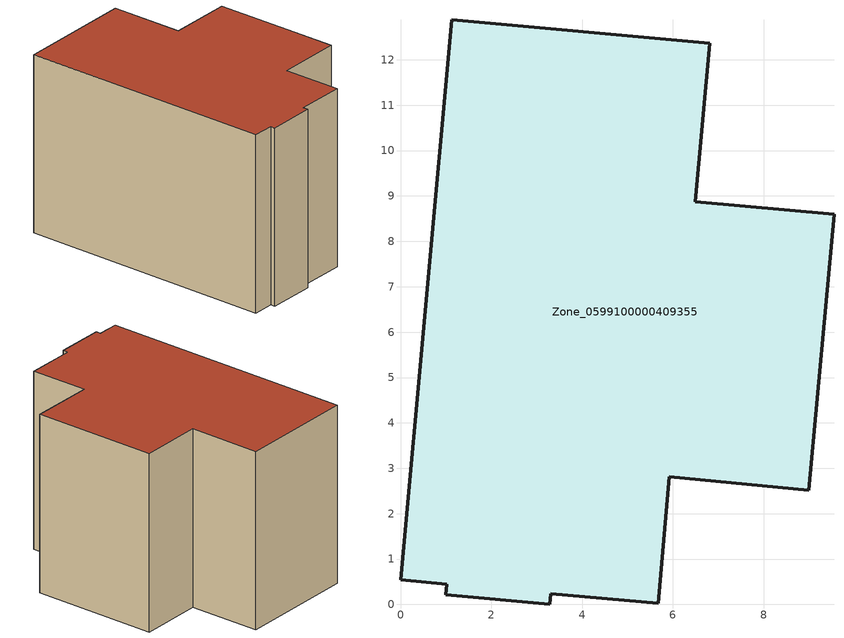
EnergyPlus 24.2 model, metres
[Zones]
Zone_0599100000409355
 floor ground (C_G): 5.92,2.81 5.67,0.03 3.31,0.24 3.29,0 1,0.21 1.02,0.45 0,0.54 1.13,12.89 6.81,12.37 6.49,8.87 9.55,8.59 9,2.52 z0
 wall outside (C_F): 1.02,0.45 1,0.21 3.29,0 3.31,0.24 5.67,0.03 5.92,2.81 9,2.52 9.55,8.59 6.49,8.87 6.81,12.37 1.13,12.89 0,0.54 1.02,0.45 z0:8.73
 roof outside (C_R): 6.49,8.87 6.81,12.37 1.13,12.89 0,0.54 1.02,0.45 1,0.21 3.29,0 3.31,0.24 5.67,0.03 5.92,2.81 9,2.52 9.55,8.59 z8.73
[BUILDING]
Pand.0599100000409355: North Axis=0; Terrain=City; Loads Convergence Tolerance Value=0.04; Temperature Convergence Tolerance Value=0.4; Solar Distribution=FullExterior; Maximum Number of Warmup Days=25; Minimum Number of Warmup Days=1
[Site:Location]
Rotterdam.The.Hague.AP_ZH_NLD Design_Conditions: Latitude=51.96; Longitude=4.45; Time Zone=1; Elevation=-4.5
[SITE:GROUNDTEMPERATURE:BUILDINGSURFACE]
18, 18, 18, 18, 18, 18, 18, 18, 18, 18, 18, 18
[MATERIAL] Thermal Absorptance=0.9; Solar Absorptance=0.7; Visible Absorptance=0.7
Name | Roughness | Thickness | Conductivity | Density | Specific Heat
G.TC.1992-2005 | MediumSmooth | 0.15 | 0.06 | 540 | 1210
F.TC.1992-2005 | Rough | 0.3 | 0.12 | 1920 | 840
R.TC.1992-2005 | MediumRough | 0.2 | 0.08 | 1500 | 1000
[CONSTRUCTION]
C_G: G.TC.1992-2005
C_F: F.TC.1992-2005
C_R: R.TC.1992-2005
[ZONE]
Zone_0599100000409355: Type=1; Multiplier=1; Ceiling Height=Autocalculate; Volume=Autocalculate; Floor Area=autocalculate; Part of Total Floor Area=Yes
[ZONEINFILTRATION:DESIGNFLOWRATE]
Infil_Zone_0599100000409355: Zone or ZoneList or Space or SpaceList=Zone_0599100000409355; Schedule=AlwaysOn; Design Flow Rate Calculation Method=Flow/Area; Flow Rate per Floor Area=0.0015; Constant Term Coefficient=1; Temperature Term Coefficient=0; Velocity Term Coefficient=0; Velocity Squared Term Coefficient=0
[HVACTEMPLATE:ZONE:IDEALLOADSAIRSYSTEM]
Zone_0599100000409355: Maximum Heating Supply Air Temperature=50; Minimum Cooling Supply Air Temperature=13; Maximum Heating Supply Air Humidity Ratio=0.0156; Minimum Cooling Supply Air Humidity Ratio=0.0077; Heating Limit=NoLimit; Cooling Limit=NoLimit; Dehumidification Control Type=ConstantSensibleHeatRatio; Cooling Sensible Heat Ratio=0.7; Dehumidification Setpoint=60; Humidification Control Type=None; Humidification Setpoint=30; Outdoor Air Method=None; Outdoor Air Flow Rate per Person=0.00944; Outdoor Air Flow Rate per Zone Floor Area=0; Outdoor Air Flow Rate per Zone=0; Demand Controlled Ventilation Type=None; Outdoor Air Economizer Type=NoEconomizer; Heat Recovery Type=None; Sensible Heat Recovery Effectiveness=0.7; Latent Heat Recovery Effectiveness=0.65
[ZONECONTROL:THERMOSTAT]
ThermostatControl_Zone_0599100000409355: Zone or ZoneList=Zone_0599100000409355; Control Type Schedule=DualSetpointControlType; Control 1=Thermostat_Zone_0599100000409355; Temperature Difference Between Cutout And Setpoint=0
[THERMOSTATSETPOINT:DUALSETPOINT]
Thermostat_Zone_0599100000409355: Heating Setpoint Temperature Schedule=HeatingSetpoint_Zone_0599100000409355; Cooling Setpoint Temperature Schedule=CoolingSetpoint_Zone_0599100000409355
[SCHEDULE:COMPACT]
HeatingSetpoint_Zone_0599100000409355: Through: 12/31, For: AllDays, Until: 24:00, 21
CoolingSetpoint_Zone_0599100000409355: Through: 12/31, For: AllDays, Until: 24:00, 24
DualSetpointControlType: Through: 12/31, For: AllDays, Until: 24:00, 4
AlwaysOn: Through: 12/31, For: AllDays, Until: 24:00, 1
